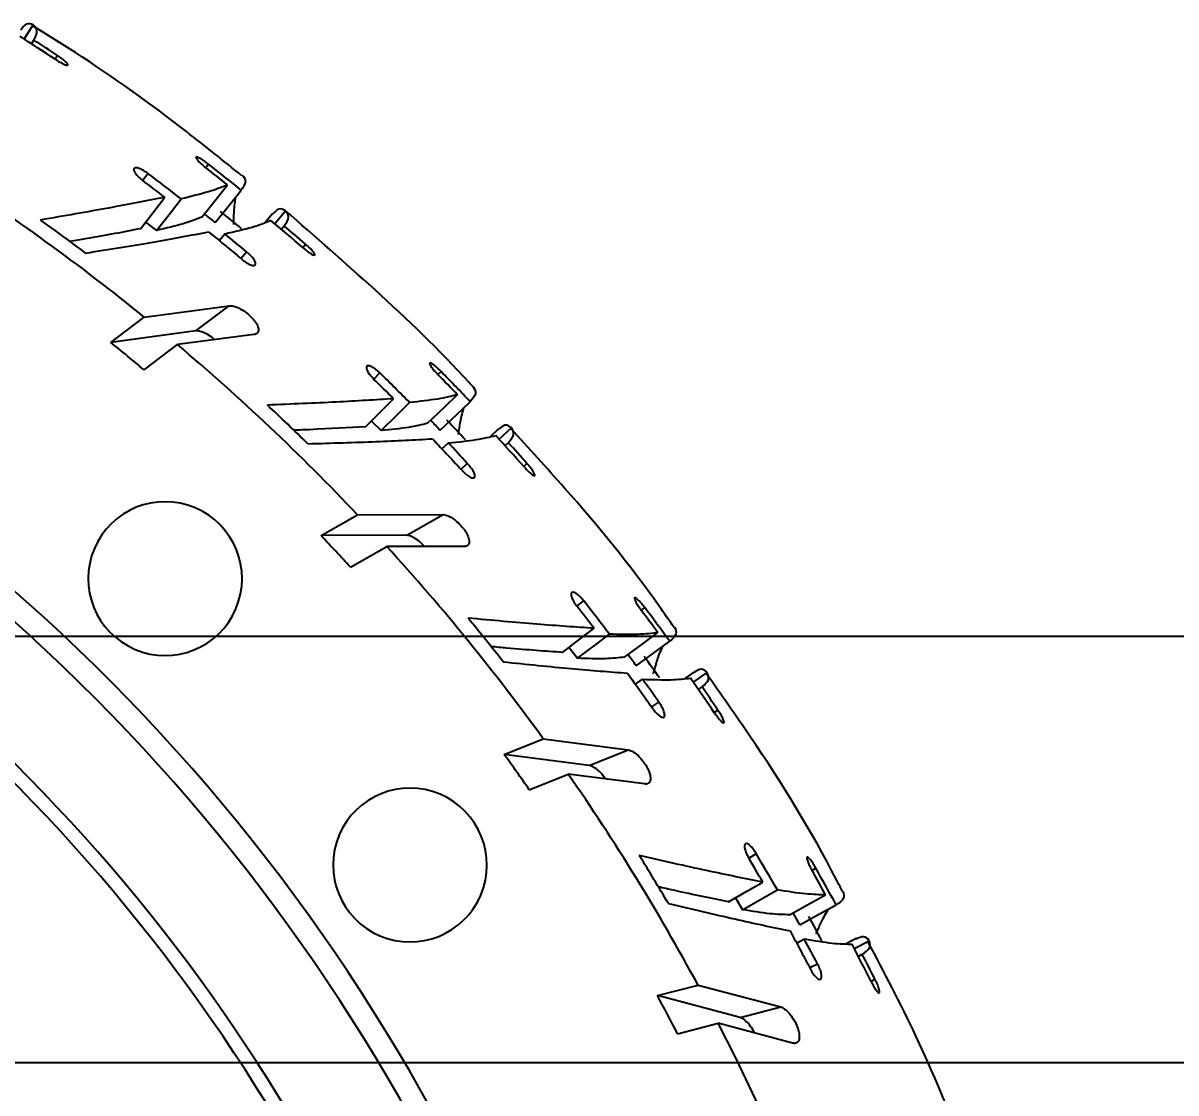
# Model space of a CAD drawing. Header units: millimetres. Extents: x 0 to 594, y 5 to 425.
# Drawn here: x 489.79 to 531.01, y 248.89 to 287.14 of the extents above; entities that cross this region are included whole.
import ezdxf

# ---------------------------------------------------------------- set-up
doc = ezdxf.new("R2010")
doc.units = ezdxf.units.MM
doc.header["$PDSIZE"] = -1
doc.layers.add('치수', color=4, linetype='Continuous')
doc.styles.add('누리로봇 문자스타일_20230829', font='GOTHIC.TTF')
doc.dimstyles.new('A2기본 치수스타일', dxfattribs={"dimtxt": 4, "dimasz": 4, "dimexe": 0.5, "dimexo": 0.3, "dimgap": 1, "dimtad": 1, "dimtoh": 1, "dimdec": 1, "dimzin": 12, "dimdsep": 46, "dimtxsty": '누리로봇 문자스타일_20230829', "dimcen": 0.09, "dimclrd": 3, "dimclre": 3, "dimclrt": 3, "dimadec": 0, "dimazin": 3, "dimtm": 1e-09, "dimtfac": 1, "dimtdec": 1, "dimtofl": 0, "dimtmove": 0, "dimatfit": 3, "dimfxl": 1, "dimfrac": 2, "dimarcsym": 0})

# ---------------------------------------------------------------- blocks, each defined once
blk = doc.blocks.new('*D88')
at = {"layer": 'Defpoints', "color": 0}
for p in [(454, 265.222), (534.644, 214.922), (545.633, 214.922)]:
    blk.add_point(p, dxfattribs=at)
at = {"layer": '치수', "color": 3, "lineweight": -2}
for p, q in [((454.3, 265.222), (546.133, 265.222)), ((545.633, 261.722), (545.633, 218.422)), ((534.944, 214.922), (546.133, 214.922))]:
    blk.add_line(p, q, dxfattribs=at)
at = {"layer": '치수', "color": 3}
for points in [[(545.049, 261.722), (546.216, 261.722), (545.633, 265.222)], [(545.049, 218.422), (546.216, 218.422), (545.633, 214.922)]]:
    blk.add_solid(points, dxfattribs=at)
at = {"layer": '치수', "color": 3, "insert": (542.007, 240.072), "char_height": 5, "attachment_point": 5, "rotation": 90, "style": '누리로봇 문자스타일_20230829'}
blk.add_mtext('50.3', dxfattribs=at)
blk = doc.blocks.new('*D89')
at = {"layer": 'Defpoints', "color": 0}
for p in [(446.919, 249.974), (534.644, 214.922), (537.633, 214.922)]:
    blk.add_point(p, dxfattribs=at)
at = {"layer": '치수', "color": 3, "lineweight": -2}
for p, q in [((447.219, 249.974), (538.133, 249.974)), ((537.633, 246.474), (537.633, 218.422)), ((534.944, 214.922), (538.133, 214.922))]:
    blk.add_line(p, q, dxfattribs=at)
at = {"layer": '치수', "color": 3}
for points in [[(537.049, 246.474), (538.216, 246.474), (537.633, 249.974)], [(537.049, 218.422), (538.216, 218.422), (537.633, 214.922)]]:
    blk.add_solid(points, dxfattribs=at)
at = {"layer": '치수', "color": 3, "insert": (534.007, 232.448), "char_height": 5, "attachment_point": 5, "rotation": 90, "style": '누리로봇 문자스타일_20230829'}
blk.add_mtext('35.1', dxfattribs=at)

msp = doc.modelspace()

# ---------------------------------------------------------------- linework, layer by layer
at = {"color": 8, "linetype": 'Continuous', "lineweight": 25}
for p, q in [((489.83, 286.567), (490.154, 287.073)), ((490.932, 285.852), (491.019, 285.983)), ((496.353, 282.014), (496.419, 282.099)), ((494.067, 281.516), (494.255, 281.765)), ((498.789, 279.972), (499.176, 280.432)), ((499.791, 279.122), (499.892, 279.238)), ((502.331, 274.411), (502.549, 274.634)), ((504.626, 274.571), (504.739, 274.682)), ((506.811, 272.264), (507.255, 272.669)), ((507.693, 271.29), (507.809, 271.393)), ((509.597, 266.289), (509.842, 266.481)), ((511.934, 266.178), (512.019, 266.243)), ((513.758, 263.575), (514.251, 263.919)), ((514.503, 262.492), (514.634, 262.581)), ((515.74, 257.287), (516.009, 257.445)), ((517.999, 256.848), (518.136, 256.926)), ((519.512, 254.054), (520.046, 254.33)), ((520.109, 252.883), (520.25, 252.954))]:
    msp.add_line(p, q, dxfattribs=at)
at = {"color": 7, "linetype": 'Continuous', "lineweight": 25}
for p, q in [((490.094, 286.395), (490.182, 286.53)), ((498.713, 280.324), (498.457, 280.018)), ((494.174, 280.026), (494.566, 279.726)), ((499.029, 279.767), (499.133, 279.89)), ((496.809, 279.362), (497.007, 279.604)), ((497.577, 278.728), (497.777, 278.966)), ((494.127, 276.627), (497.163, 277.036)), ((495.965, 276.134), (497.163, 277.036)), ((492.93, 275.725), (494.127, 276.627)), ((495.965, 276.134), (492.93, 275.725)), ((498.045, 276.006), (495.315, 275.644)), ((494.117, 274.741), (495.315, 275.644)), ((502.242, 272.92), (502.592, 272.571)), ((506.782, 272.623), (506.488, 272.353)), ((504.769, 271.918), (504.997, 272.132)), ((507.022, 272.03), (507.142, 272.138)), ((505.451, 271.192), (505.676, 271.398)), ((500.447, 268.818), (501.753, 269.556)), ((501.753, 269.556), (504.815, 269.566)), ((503.51, 268.827), (504.815, 269.566)), ((503.51, 268.827), (500.447, 268.818)), ((501.496, 267.688), (502.801, 268.426)), ((505.556, 268.429), (502.801, 268.426)), ((509.314, 264.821), (509.615, 264.43)), ((513.776, 263.935), (513.45, 263.705)), ((511.688, 263.499), (511.942, 263.681)), ((513.937, 263.315), (514.069, 263.406)), ((512.27, 262.69), (512.52, 262.865)), ((506.999, 260.989), (508.39, 261.551)), ((508.39, 261.551), (511.427, 261.16)), ((510.037, 260.598), (506.999, 260.989)), ((510.037, 260.598), (511.427, 261.16)), ((507.891, 259.732), (509.282, 260.293)), ((512.013, 259.937), (509.282, 260.293)), ((515.269, 255.869), (515.516, 255.442)), ((517.45, 254.248), (517.725, 254.395)), ((519.577, 254.408), (519.223, 254.223)), ((517.921, 253.37), (518.192, 253.511)), ((519.655, 253.772), (519.798, 253.846)), ((512.473, 252.372), (513.925, 252.747)), ((513.925, 252.747), (516.886, 251.964)), ((515.434, 251.588), (512.473, 252.372)), ((515.434, 251.588), (516.886, 251.964)), ((513.193, 251.009), (514.645, 251.384)), ((517.307, 250.674), (514.645, 251.384))]:
    msp.add_line(p, q, dxfattribs=at)
at = {"color": 7, "linetype": 'Continuous', "lineweight": 25, "flags": 128}
for points in [[(496.183, 280.2), (496.7, 280.847), (497.106, 281.355)], [(496.66, 280.012), (497.183, 280.658), (497.593, 281.166)], [(493.992, 279.789), (494.477, 280.419), (494.858, 280.914)], [(494.566, 279.726), (495.058, 280.357), (495.445, 280.853)], [(502.031, 272.709), (502.594, 273.27), (503.037, 273.711)], [(504.257, 272.83), (504.854, 273.404), (505.323, 273.855)], [(502.592, 272.571), (503.162, 273.133), (503.611, 273.574)], [(504.705, 272.582), (505.308, 273.154), (505.781, 273.604)], [(509.077, 264.64), (509.709, 265.123), (510.205, 265.502)], [(509.615, 264.43), (510.254, 264.912), (510.757, 265.291)], [(511.3, 264.47), (511.967, 264.96), (512.491, 265.346)], [(511.712, 264.165), (512.384, 264.654), (512.912, 265.038)], [(515.009, 255.72), (515.699, 256.117), (516.241, 256.428)], [(515.516, 255.442), (516.212, 255.837), (516.76, 256.147)], [(517.192, 255.261), (517.917, 255.661), (518.486, 255.975)], [(517.56, 254.905), (518.29, 255.302), (518.864, 255.614)]]:
    msp.add_lwpolyline(points, dxfattribs=at)
at = {"color": 7, "linetype": 'Continuous', "lineweight": 25}
for radius in [55, 54.7]:
    msp.add_circle((444, 214.922), radius, dxfattribs=at)
for centre, radius, start, end in [((444, 214.922), 85.05, 56.503, 57.51354), ((444, 214.922), 85.208, 56.50855, 57.181), ((444, 214.922), 68.2, 355, 175), ((444, 214.922), 85.05, 51.36091, 52.0346), ((444, 214.922), 85.208, 51.02588, 52.03454), ((444, 214.922), 79.5, 50.91045, 57.29934), ((444, 214.922), 83.627, 52.03519, 53.06289), ((444, 214.922), 83.315, 52.37917, 53.06687), ((444, 214.922), 83.724, 51.02588, 51.36092), ((444, 214.922), 84.15, 50.42848, 51.09262), ((444, 214.922), 80.015, 53.11088, 54.54301), ((444, 214.922), 85.05, 49.003, 50.01354), ((444, 214.922), 85.208, 49.00855, 49.681), ((444, 214.922), 83.627, 49.97978, 50.66492), ((444, 214.922), 69, 247, 67), ((444, 214.922), 64.515, 28.38911, 69.61089), ((442.802, 214.02), 79.5, 49.79934, 50.91045), ((444, 214.922), 79.5, 43.41045, 49.79934), ((444, 214.922), 64.015, 28.38911, 69.61089), ((444, 214.922), 83.627, 44.53519, 45.56289), ((444, 214.922), 85.05, 43.86091, 44.5346), ((444, 214.922), 85.208, 43.52588, 44.53454), ((444, 214.922), 83.315, 44.87917, 45.56687), ((444, 214.922), 80.015, 45.61088, 47.04301), ((444, 214.922), 83.724, 43.52588, 43.86092), ((444, 214.922), 84.15, 42.93056, 43.59077), ((444, 214.922), 83.627, 42.47978, 43.16492), ((444, 214.922), 85.05, 41.503, 42.51354), ((444, 214.922), 85.208, 41.50855, 42.181), ((494.872, 267.278), 2.75, 337, 157), ((442.694, 214.184), 79.5, 42.29934, 43.41045), ((494.872, 267.278), 2.75, 157, 337), ((444, 214.922), 79.5, 35.91045, 42.29934), ((444, 214.922), 83.315, 37.37917, 38.06687), ((444, 214.922), 83.627, 37.03519, 38.06289), ((444, 214.922), 80.015, 38.11088, 39.54301), ((444, 214.922), 85.05, 36.36091, 37.0346), ((444, 214.922), 85.208, 36.02588, 37.03454), ((444, 214.922), 83.724, 36.02588, 36.36092), ((444, 214.922), 84.15, 35.45206, 36.0908), ((444, 214.922), 83.627, 34.97978, 35.66492), ((444, 214.922), 85.05, 34.003, 35.01354), ((444, 214.922), 85.208, 34.00855, 34.681), ((442.609, 214.361), 79.5, 34.79934, 35.91045), ((444, 214.922), 79.5, 28.41045, 34.79934), ((503.626, 257.039), 2.75, 337, 157), ((503.626, 257.039), 2.75, 157, 337), ((444, 214.922), 80.015, 30.61088, 32.04301), ((444, 214.922), 83.315, 29.87917, 30.56687), ((444, 214.922), 83.627, 29.53519, 30.56289), ((444, 214.922), 85.05, 28.86091, 29.5346), ((444, 214.922), 85.208, 28.52588, 29.53454), ((444, 214.922), 83.724, 28.52588, 28.86092), ((444, 214.922), 84.15, 27.92753, 28.59263), ((444, 214.922), 83.627, 27.47978, 28.16492), ((444, 214.922), 85.05, 26.503, 27.51354), ((444, 214.922), 85.208, 26.50855, 27.181), ((442.548, 214.547), 79.5, 27.29934, 28.41045), ((444, 214.922), 79.5, 20.91045, 27.29934)]:
    msp.add_arc(centre, radius, start, end, dxfattribs=at)
for points, knots in [([(490.154, 287.073), (490.069, 287.107), (489.913, 287.169), (489.774, 286.977), (489.709, 286.889)], [0, 0, 0, 0, 0.538812, 1, 1, 1, 1]), ([(497.614, 281.681), (496.958, 282.211), (495.038, 283.76), (492.542, 285.557), (490.647, 286.725), (490.134, 287.042)], [0, 0, 0, 0, 0.274951, 0.803519, 1, 1, 1, 1]), ([(490.182, 286.53), (490.238, 286.647), (490.349, 286.881), (490.219, 287.009), (490.154, 287.073)], [0, 0, 0, 0, 0.5000011, 1, 1, 1, 1]), ([(490.939, 285.847), (490.994, 285.812), (491.104, 285.742), (491.254, 285.666), (491.36, 285.628), (491.408, 285.634), (491.39, 285.682), (491.31, 285.766), (491.181, 285.872), (491.073, 285.946), (491.019, 285.983)], [0, 0, 0, 0, 0.125228, 0.249941, 0.374939, 0.499916, 0.624853, 0.749965, 0.875071, 1, 1, 1, 1]), ([(496.419, 282.099), (496.367, 282.138), (496.262, 282.217), (496.12, 282.306), (496.017, 282.354), (495.967, 282.354), (495.978, 282.305), (496.049, 282.215), (496.169, 282.098), (496.271, 282.016), (496.322, 281.974)], [0, 0, 0, 0, 0.125187, 0.249968, 0.374967, 0.499988, 0.625005, 0.749999, 0.875036, 1, 1, 1, 1]), ([(494.255, 281.765), (494.201, 281.803), (494.094, 281.878), (493.939, 281.949), (493.819, 281.976), (493.75, 281.952), (493.742, 281.88), (493.799, 281.772), (493.91, 281.643), (494.012, 281.561), (494.063, 281.52)], [0, 0, 0, 0, 0.125163, 0.249986, 0.37498, 0.500035, 0.625109, 0.750022, 0.87501, 1, 1, 1, 1]), ([(497.632, 281.702), (497.689, 281.632), (497.805, 281.491), (497.664, 281.274), (497.593, 281.166)], [0, 0, 0, 0, 0.499999, 1, 1, 1, 1]), ([(497.106, 281.355), (496.904, 281.273), (496.499, 281.11), (495.797, 280.939), (495.445, 280.853)], [0, 0, 0, 0, 0.499993, 1, 1, 1, 1]), ([(494.858, 280.914), (494.222, 280.788), (492.949, 280.536), (491.26, 280.244), (490.416, 280.099)], [0, 0, 0, 0, 0.499982, 1, 1, 1, 1]), ([(497.328, 279.937), (497.33, 280.09), (497.334, 280.515), (497.373, 280.765), (497.398, 280.925)], [0, 0, 0, 0, 0.3615763, 1, 1, 1, 1]), ([(499.176, 280.432), (499.097, 280.476), (498.95, 280.558), (498.787, 280.386), (498.712, 280.307)], [0, 0, 0, 0, 0.538812, 1, 1, 1, 1]), ([(499.133, 279.89), (499.204, 279.999), (499.345, 280.216), (499.233, 280.36), (499.176, 280.432)], [0, 0, 0, 0, 0.500001, 1, 1, 1, 1]), ([(505.885, 274.127), (505.837, 274.18), (504.729, 275.405), (502.503, 277.527), (500.244, 279.497), (499.175, 280.43)], [0, 0, 0, 0, 0.023425, 0.537778, 1, 1, 1, 1]), ([(496.183, 280.2), (495.986, 280.123), (495.592, 279.968), (494.908, 279.806), (494.566, 279.726)], [0, 0, 0, 0, 0.4994602, 1, 1, 1, 1]), ([(497.007, 279.604), (497.356, 279.686), (498.052, 279.849), (498.453, 280.008), (498.654, 280.088)], [0, 0, 0, 0, 0.500007, 1, 1, 1, 1]), ([(493.992, 279.789), (493.39, 279.672), (492.648, 279.528), (491.657, 279.36), (491.469, 279.329)], [0, 0, 0, 0, 0.810117, 1, 1, 1, 1]), ([(492.03, 278.918), (492.867, 279.052), (494.539, 279.32), (495.798, 279.556), (496.428, 279.674)], [0, 0, 0, 0, 0.500017, 1, 1, 1, 1]), ([(496.428, 279.674), (496.645, 279.498), (497.033, 279.182), (497.417, 278.862), (497.586, 278.721)], [0, 0, 0, 0, 0.559998, 1, 1, 1, 1]), ([(499.795, 279.114), (499.845, 279.071), (499.945, 278.988), (500.083, 278.893), (500.183, 278.841), (500.232, 278.841), (500.22, 278.891), (500.152, 278.984), (500.038, 279.107), (499.941, 279.194), (499.892, 279.238)], [0, 0, 0, 0, 0.1252281, 0.2499411, 0.374939, 0.4999164, 0.6248542, 0.7499645, 0.8750705, 1, 1, 1, 1]), ([(497.586, 278.721), (497.639, 278.677), (497.746, 278.589), (497.908, 278.5), (498.035, 278.464), (498.107, 278.488), (498.112, 278.567), (498.051, 278.687), (497.934, 278.83), (497.829, 278.92), (497.777, 278.966)], [0, 0, 0, 0, 0.125231, 0.249934, 0.374938, 0.499879, 0.624773, 0.749946, 0.874983, 1, 1, 1, 1]), ([(497.163, 277.036), (497.227, 277.032), (497.329, 277.025), (497.535, 276.943), (497.73, 276.824), (497.903, 276.681), (498.017, 276.559), (498.093, 276.463), (498.152, 276.369), (498.203, 276.256), (498.223, 276.128), (498.178, 276.073), (498.153, 276.043)], [0, 0, 0, 0, 0.155041, 0.249329, 0.381927, 0.498572, 0.561182, 0.623565, 0.686223, 0.749653, 0.865577, 1, 1, 1, 1]), ([(496.645, 275.82), (496.611, 275.85), (496.506, 275.941), (496.32, 276.049), (496.183, 276.102), (496.119, 276.118), (496.102, 276.122), (496.046, 276.134), (496, 276.134), (495.965, 276.134)], [0, 0, 0, 0, 0.1416799, 0.4391806, 0.7183912, 0.7263607, 0.742125, 0.7970305, 1, 1, 1, 1]), ([(498.153, 276.043), (498.136, 276.033), (498.106, 276.014), (498.064, 276.009), (498.045, 276.006)], [0, 0, 0, 0, 0.55858, 1, 1, 1, 1]), ([(504.739, 274.682), (504.692, 274.728), (504.599, 274.82), (504.469, 274.926), (504.373, 274.987), (504.324, 274.994), (504.329, 274.944), (504.388, 274.846), (504.491, 274.714), (504.581, 274.619), (504.626, 274.571)], [0, 0, 0, 0, 0.125186, 0.249968, 0.374967, 0.499987, 0.625004, 0.749998, 0.875035, 1, 1, 1, 1]), ([(502.549, 274.634), (502.501, 274.678), (502.404, 274.766), (502.261, 274.858), (502.145, 274.9), (502.073, 274.885), (502.057, 274.815), (502.099, 274.7), (502.192, 274.558), (502.282, 274.463), (502.327, 274.415)], [0, 0, 0, 0, 0.125163, 0.2499854, 0.3749804, 0.500034, 0.6251093, 0.7500223, 0.875011, 1, 1, 1, 1]), ([(505.889, 274.131), (505.937, 274.053), (506.033, 273.899), (505.865, 273.702), (505.781, 273.604)], [0, 0, 0, 0, 0.499999, 1, 1, 1, 1]), ([(503.037, 273.711), (502.389, 273.669), (501.094, 273.585), (499.382, 273.517), (498.526, 273.482)], [0, 0, 0, 0, 0.499983, 1, 1, 1, 1]), ([(505.323, 273.855), (505.112, 273.8), (504.69, 273.692), (503.971, 273.613), (503.611, 273.574)], [0, 0, 0, 0, 0.499993, 1, 1, 1, 1]), ([(505.36, 272.435), (505.381, 272.581), (505.44, 272.996), (505.511, 273.236), (505.557, 273.39)], [0, 0, 0, 0, 0.353568, 1, 1, 1, 1]), ([(502.031, 272.709), (501.419, 272.672), (500.664, 272.626), (499.66, 272.589), (499.469, 272.582)], [0, 0, 0, 0, 0.810117, 1, 1, 1, 1]), ([(504.257, 272.83), (504.052, 272.779), (503.641, 272.677), (502.942, 272.606), (502.592, 272.571)], [0, 0, 0, 0, 0.4994604, 1, 1, 1, 1]), ([(507.255, 272.669), (507.182, 272.724), (507.047, 272.824), (506.863, 272.675), (506.778, 272.607)], [0, 0, 0, 0, 0.538812, 1, 1, 1, 1]), ([(507.142, 272.138), (507.226, 272.236), (507.394, 272.433), (507.301, 272.591), (507.255, 272.669)], [0, 0, 0, 0, 0.500001, 1, 1, 1, 1]), ([(513.067, 265.531), (512.891, 265.785), (511.687, 267.522), (509.742, 269.907), (507.875, 271.94), (507.227, 272.645)], [0, 0, 0, 0, 0.100661, 0.68827, 1, 1, 1, 1]), ([(499.973, 272.101), (500.819, 272.125), (502.512, 272.173), (503.792, 272.242), (504.431, 272.277)], [0, 0, 0, 0, 0.500017, 1, 1, 1, 1]), ([(504.431, 272.277), (504.623, 272.074), (504.967, 271.71), (505.306, 271.342), (505.455, 271.18)], [0, 0, 0, 0, 0.559998, 1, 1, 1, 1]), ([(504.997, 272.132), (505.352, 272.167), (506.064, 272.239), (506.483, 272.344), (506.692, 272.396)], [0, 0, 0, 0, 0.500007, 1, 1, 1, 1]), ([(505.455, 271.18), (505.502, 271.13), (505.597, 271.029), (505.745, 270.92), (505.866, 270.868), (505.941, 270.882), (505.956, 270.96), (505.911, 271.086), (505.814, 271.243), (505.722, 271.347), (505.676, 271.398)], [0, 0, 0, 0, 0.1252314, 0.2499333, 0.3749385, 0.4998783, 0.6247709, 0.7499453, 0.8749818, 1, 1, 1, 1]), ([(507.696, 271.282), (507.74, 271.233), (507.829, 271.137), (507.953, 271.025), (508.046, 270.961), (508.094, 270.954), (508.089, 271.006), (508.034, 271.107), (507.936, 271.243), (507.851, 271.343), (507.809, 271.393)], [0, 0, 0, 0, 0.125229, 0.249941, 0.374939, 0.499917, 0.624854, 0.749965, 0.875071, 1, 1, 1, 1]), ([(504.815, 269.566), (504.878, 269.553), (504.979, 269.533), (505.172, 269.425), (505.35, 269.281), (505.503, 269.117), (505.601, 268.981), (505.663, 268.876), (505.709, 268.775), (505.745, 268.657), (505.748, 268.527), (505.696, 268.478), (505.668, 268.452)], [0, 0, 0, 0, 0.15504, 0.249328, 0.381927, 0.498572, 0.561181, 0.623564, 0.686224, 0.749654, 0.865577, 1, 1, 1, 1]), ([(504.143, 268.428), (504.113, 268.461), (504.022, 268.566), (503.851, 268.697), (503.722, 268.767), (503.661, 268.791), (503.645, 268.797), (503.59, 268.817), (503.545, 268.822), (503.51, 268.827)], [0, 0, 0, 0, 0.14168, 0.439181, 0.718391, 0.72636, 0.742124, 0.79703, 1, 1, 1, 1]), ([(505.668, 268.452), (505.65, 268.444), (505.617, 268.43), (505.575, 268.429), (505.556, 268.429)], [0, 0, 0, 0, 0.558586, 1, 1, 1, 1]), ([(509.842, 266.481), (509.8, 266.531), (509.716, 266.631), (509.585, 266.74), (509.476, 266.797), (509.403, 266.792), (509.378, 266.724), (509.404, 266.606), (509.478, 266.452), (509.555, 266.346), (509.594, 266.293)], [0, 0, 0, 0, 0.125163, 0.249986, 0.37498, 0.500035, 0.62511, 0.750023, 0.87501, 1, 1, 1, 1]), ([(512.019, 266.243), (511.979, 266.295), (511.898, 266.398), (511.784, 266.52), (511.697, 266.593), (511.649, 266.606), (511.647, 266.556), (511.693, 266.451), (511.778, 266.307), (511.855, 266.201), (511.893, 266.148)], [0, 0, 0, 0, 0.125186, 0.249968, 0.374967, 0.499987, 0.625004, 0.749999, 0.875035, 1, 1, 1, 1]), ([(510.205, 265.502), (509.558, 265.545), (508.263, 265.631), (506.556, 265.787), (505.703, 265.864)], [0, 0, 0, 0, 0.499982, 1, 1, 1, 1]), ([(513.088, 265.546), (513.126, 265.463), (513.201, 265.297), (513.008, 265.124), (512.912, 265.038)], [0, 0, 0, 0, 0.499999, 1, 1, 1, 1]), ([(512.491, 265.346), (512.274, 265.32), (511.841, 265.267), (511.118, 265.283), (510.757, 265.291)], [0, 0, 0, 0, 0.499993, 1, 1, 1, 1]), ([(509.077, 264.64), (508.466, 264.683), (507.711, 264.736), (506.711, 264.83), (506.521, 264.848)], [0, 0, 0, 0, 0.810117, 1, 1, 1, 1]), ([(512.324, 263.872), (512.37, 264.037), (512.489, 264.464), (512.596, 264.707), (512.662, 264.855)], [0, 0, 0, 0, 0.386673, 1, 1, 1, 1]), ([(506.957, 264.306), (507.8, 264.219), (509.484, 264.045), (510.762, 263.947), (511.4, 263.898)], [0, 0, 0, 0, 0.500017, 1, 1, 1, 1]), ([(511.3, 264.47), (511.09, 264.446), (510.669, 264.398), (509.967, 264.419), (509.615, 264.43)], [0, 0, 0, 0, 0.49946, 1, 1, 1, 1]), ([(511.4, 263.898), (511.565, 263.672), (511.858, 263.267), (512.145, 262.858), (512.272, 262.678)], [0, 0, 0, 0, 0.559997, 1, 1, 1, 1]), ([(514.251, 263.919), (514.186, 263.982), (514.065, 264.099), (513.863, 263.976), (513.77, 263.919)], [0, 0, 0, 0, 0.538811, 1, 1, 1, 1]), ([(514.069, 263.406), (514.166, 263.493), (514.359, 263.667), (514.287, 263.835), (514.251, 263.919)], [0, 0, 0, 0, 0.500001, 1, 1, 1, 1]), ([(519.091, 256.088), (519.023, 256.223), (518.056, 258.134), (516.436, 260.754), (514.749, 263.135), (514.212, 263.892)], [0, 0, 0, 0, 0.049083, 0.697862, 1, 1, 1, 1]), ([(511.942, 263.681), (512.299, 263.67), (513.014, 263.647), (513.443, 263.697), (513.657, 263.722)], [0, 0, 0, 0, 0.500007, 1, 1, 1, 1]), ([(512.272, 262.678), (512.312, 262.621), (512.393, 262.509), (512.526, 262.381), (512.639, 262.314), (512.715, 262.318), (512.741, 262.393), (512.713, 262.525), (512.637, 262.693), (512.559, 262.808), (512.52, 262.865)], [0, 0, 0, 0, 0.125231, 0.249933, 0.374938, 0.499879, 0.624772, 0.749945, 0.874983, 1, 1, 1, 1]), ([(514.507, 262.486), (514.545, 262.432), (514.62, 262.325), (514.729, 262.198), (514.812, 262.122), (514.859, 262.109), (514.861, 262.161), (514.819, 262.268), (514.741, 262.416), (514.669, 262.526), (514.634, 262.581)], [0, 0, 0, 0, 0.125227, 0.24994, 0.374938, 0.499916, 0.624853, 0.749965, 0.875071, 1, 1, 1, 1]), ([(511.427, 261.16), (511.488, 261.14), (511.586, 261.107), (511.763, 260.974), (511.921, 260.808), (512.05, 260.625), (512.13, 260.478), (512.178, 260.366), (512.21, 260.259), (512.23, 260.138), (512.217, 260.009), (512.159, 259.967), (512.127, 259.945)], [0, 0, 0, 0, 0.15504, 0.249328, 0.381927, 0.498572, 0.561182, 0.623564, 0.686223, 0.749655, 0.865577, 1, 1, 1, 1]), ([(510.612, 260.12), (510.587, 260.157), (510.51, 260.273), (510.358, 260.425), (510.24, 260.511), (510.181, 260.543), (510.166, 260.551), (510.115, 260.577), (510.071, 260.589), (510.037, 260.598)], [0, 0, 0, 0, 0.141679, 0.439181, 0.718391, 0.726361, 0.742125, 0.79703, 1, 1, 1, 1]), ([(512.127, 259.945), (512.108, 259.939), (512.074, 259.929), (512.032, 259.935), (512.013, 259.937)], [0, 0, 0, 0, 0.558585, 1, 1, 1, 1]), ([(516.009, 257.445), (515.974, 257.501), (515.903, 257.611), (515.788, 257.736), (515.687, 257.807), (515.614, 257.811), (515.58, 257.748), (515.591, 257.626), (515.644, 257.465), (515.706, 257.35), (515.738, 257.292)], [0, 0, 0, 0, 0.125161, 0.249985, 0.374979, 0.500033, 0.625109, 0.750021, 0.875008, 1, 1, 1, 1]), ([(516.241, 256.428), (515.605, 256.555), (514.332, 256.809), (512.66, 257.186), (511.824, 257.375)], [0, 0, 0, 0, 0.499982, 1, 1, 1, 1]), ([(518.136, 256.926), (518.103, 256.982), (518.036, 257.095), (517.939, 257.231), (517.862, 257.315), (517.816, 257.334), (517.808, 257.285), (517.839, 257.175), (517.905, 257.02), (517.967, 256.905), (517.999, 256.848)], [0, 0, 0, 0, 0.125187, 0.249968, 0.374967, 0.499987, 0.625005, 0.749998, 0.875036, 1, 1, 1, 1]), ([(515.009, 255.72), (514.409, 255.843), (513.668, 255.994), (512.689, 256.218), (512.503, 256.261)], [0, 0, 0, 0, 0.810117, 1, 1, 1, 1]), ([(518.486, 255.975), (518.268, 255.977), (517.832, 255.982), (517.117, 256.092), (516.76, 256.147)], [0, 0, 0, 0, 0.499993, 1, 1, 1, 1]), ([(519.105, 256.095), (519.131, 256.008), (519.184, 255.834), (518.971, 255.687), (518.864, 255.614)], [0, 0, 0, 0, 0.499999, 1, 1, 1, 1]), ([(512.864, 255.666), (513.688, 255.47), (515.336, 255.078), (516.59, 254.814), (517.216, 254.682)], [0, 0, 0, 0, 0.500017, 1, 1, 1, 1]), ([(517.192, 255.261), (516.98, 255.265), (516.557, 255.273), (515.863, 255.386), (515.516, 255.442)], [0, 0, 0, 0, 0.49946, 1, 1, 1, 1]), ([(518.15, 254.582), (518.21, 254.723), (518.376, 255.113), (518.507, 255.328), (518.592, 255.466)], [0, 0, 0, 0, 0.3605129, 1, 1, 1, 1]), ([(517.216, 254.682), (517.35, 254.436), (517.587, 253.996), (517.819, 253.553), (517.921, 253.358)], [0, 0, 0, 0, 0.559998, 1, 1, 1, 1]), ([(517.725, 254.395), (518.078, 254.338), (518.784, 254.222), (519.215, 254.215), (519.431, 254.212)], [0, 0, 0, 0, 0.500007, 1, 1, 1, 1]), ([(520.046, 254.33), (519.989, 254.401), (519.885, 254.533), (519.669, 254.437), (519.569, 254.393)], [0, 0, 0, 0, 0.538812, 1, 1, 1, 1]), ([(519.798, 253.846), (519.905, 253.919), (520.119, 254.066), (520.07, 254.242), (520.046, 254.33)], [0, 0, 0, 0, 0.500001, 1, 1, 1, 1]), ([(523.809, 245.928), (523.142, 247.622), (522.015, 250.482), (520.582, 253.199), (519.998, 254.306)], [0, 0, 0, 0, 0.592491, 1, 1, 1, 1]), ([(517.921, 253.358), (517.954, 253.297), (518.019, 253.175), (518.135, 253.031), (518.238, 252.949), (518.314, 252.944), (518.349, 253.015), (518.338, 253.149), (518.285, 253.326), (518.223, 253.449), (518.192, 253.511)], [0, 0, 0, 0, 0.125234, 0.249936, 0.37494, 0.499881, 0.624773, 0.749948, 0.874983, 1, 1, 1, 1]), ([(520.112, 252.876), (520.143, 252.818), (520.203, 252.702), (520.294, 252.561), (520.367, 252.475), (520.412, 252.456), (520.421, 252.507), (520.393, 252.619), (520.335, 252.776), (520.278, 252.895), (520.25, 252.954)], [0, 0, 0, 0, 0.125228, 0.24994, 0.374939, 0.499916, 0.624855, 0.749966, 0.87507, 1, 1, 1, 1]), ([(516.886, 251.964), (516.943, 251.935), (517.036, 251.89), (517.194, 251.735), (517.329, 251.55), (517.434, 251.352), (517.493, 251.196), (517.526, 251.078), (517.545, 250.968), (517.548, 250.845), (517.518, 250.719), (517.455, 250.685), (517.421, 250.667)], [0, 0, 0, 0, 0.1550411, 0.2493285, 0.3819268, 0.4985727, 0.5611825, 0.6235639, 0.6862234, 0.749653, 0.8655768, 1, 1, 1, 1]), ([(515.942, 251.038), (515.922, 251.079), (515.86, 251.203), (515.729, 251.374), (515.624, 251.475), (515.57, 251.515), (515.556, 251.525), (515.508, 251.557), (515.466, 251.574), (515.434, 251.588)], [0, 0, 0, 0, 0.1416775, 0.4391811, 0.7183926, 0.7263598, 0.7421255, 0.797031, 1, 1, 1, 1]), ([(517.421, 250.667), (517.401, 250.664), (517.366, 250.659), (517.325, 250.67), (517.307, 250.674)], [0, 0, 0, 0, 0.558574, 1, 1, 1, 1])]:
    msp.add_open_spline(points, degree=3, knots=knots, dxfattribs=at)

# ---------------------------------------------------------------- dimensions: what is measured, and where the dimension line sits
at = {"layer": '치수'}
for base, p1, picture, middle in [((545.633, 214.922), (454, 265.222), '*D88', (545.633, 240.072)), ((537.633, 214.922), (446.919, 249.974), '*D89', (537.633, 232.448))]:
    dim = msp.add_linear_dim(base=base, p1=p1, p2=(534.644, 214.922), angle=90, dimstyle='A2기본 치수스타일', override={"dimtxt": 5, "dimasz": 3.5}, dxfattribs=at)
    dim.commit()
    dim.dimension.update_dxf_attribs({"geometry": picture, "text_midpoint": middle, "dimtype": 160})

doc.saveas('drawing.dxf')
